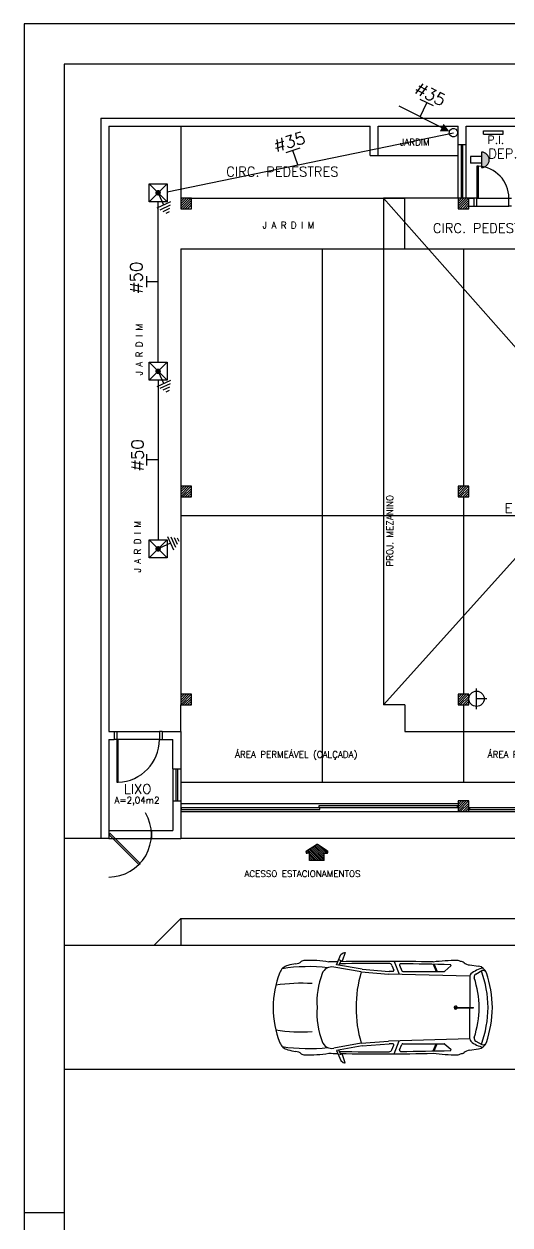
# Model space of a CAD drawing. Header units: millimetres. Extents: x 23536 to 47095, y 9984 to 20154.
# Drawn here: x 23540.79 to 23549.89, y 10057.07 to 10079.59 of the extents above; entities that cross this region are included whole.
import ezdxf
from ezdxf.enums import TextEntityAlignment as Align

# ---------------------------------------------------------------- set-up
doc = ezdxf.new("R2010")
doc.units = ezdxf.units.MM
doc.header["$LTSCALE"] = 30
doc.header["$MEASUREMENT"] = 0
doc.linetypes.add('HIDDEN', pattern=[0.375, 0.25, -0.125])
doc.linetypes.add('HIDDEN2', pattern=[0.1875, 0.125, -0.0625])
doc.layers.get('0').update_dxf_attribs({"linetype": 'CONTINUOUS'})
for name, color, linetype in [('BITOLA', 7, 'CONTINUOUS'), ('CERC02', 3, 'CONTINUOUS'), ('CONEXAO_AG_FRIA', 3, 'CONTINUOUS'), ('EXTINTOR', 10, 'CONTINUOUS'), ('LAYER8', 1, 'CONTINUOUS'), ('PARA-RAIOS', 3, 'CONTINUOUS'), ('PROJECAO', 6, 'HIDDEN2'), ('projeto', 8, 'CONTINUOUS'), ('SOMENTE_FIACAO', 3, 'CONTINUOUS')]:
    doc.layers.add(name, color=color, linetype=linetype)
doc.styles.add('ROMANS', font='romans.shx', dxfattribs={"height": 0.14})

# ---------------------------------------------------------------- blocks, each defined once
blk = doc.blocks.new('A$C0E670873')
at = {"layer": 'EXTINTOR'}
for p, q in [((-0.309, -0.754), (-0.309, -0.369)), ((-0.116, -0.561), (-0.309, -0.561))]:
    blk.add_line(p, q, dxfattribs=at)
blk.add_circle((-0.309, -0.562), 0.143, dxfattribs=at)
blk = doc.blocks.new('A$C71086F57')
at = {"layer": 'EXTINTOR'}
blk.add_hatch(color=256, dxfattribs=at).paths.add_polyline_path([(-0.162, 0.093), (-0.162, -0.195, 1)])
for p, q in [((-0.162, 0.009), (-0.37, 0.009)), ((-0.162, 0.009), (-0.37, 0.009)), ((-0.37, 0.009), (-0.37, -0.111)), ((-0.162, 0.093), (-0.162, -0.195)), ((-0.162, 0.009), (-0.162, -0.111)), ((-0.162, -0.111), (-0.37, -0.111))]:
    blk.add_line(p, q, dxfattribs=at)
blk.add_arc((-0.162, -0.051), 0.144, 270, 90, dxfattribs=at)
blk = doc.blocks.new('A$C00096FB3')
at = {"linetype": 'ByBlock'}
for p, q in [((1.189, 1.839), (1.268, 2.029)), ((1.268, 2.029), (1.309, 2.065)), ((1.346, 2.068), (1.293, 1.905)), ((1.309, 2.065), (1.335, 2.07)), ((1.335, 2.07), (1.346, 2.068)), ((1.665, 1.754), (1.189, 1.839)), ((1.27, 1.913), (1.23, 1.832)), ((1.293, 1.905), (1.243, 1.922)), ((2.225, 1.825), (2.26, 1.737)), ((2.267, 1.901), (2.361, 1.659)), ((2.369, 1.829), (2.409, 1.725)), ((2.997, 1.847), (3.056, 1.713)), ((3.017, 1.845), (3.075, 1.713)), ((3.219, 1.718), (3.33, 1.816)), ((3.679, 1.836), (3.846, 1.809)), ((1.651, 1.703), (1.135, 1.796)), ((1.651, 1.703), (2.162, 1.664)), ((1.665, 1.754), (2.175, 1.715)), ((3.686, 1.623), (2.162, 1.664)), ((2.243, 1.713), (2.175, 1.715)), ((2.427, 1.713), (3.206, 1.713)), ((3.686, 1.622), (3.686, 1.04)), ((3.796, 1.664), (3.91, 1.728)), ((3.419, 1.043), (3.755, 1.039)), ((3.419, 1.028), (3.755, 1.031)), ((3.686, 0.449), (3.686, 1.031)), ((3.755, 1.031), (3.755, 1.039)), ((1.651, 0.367), (1.135, 0.275)), ((1.665, 0.316), (1.189, 0.231)), ((1.189, 0.231), (1.268, 0.042)), ((1.27, 0.158), (1.23, 0.238)), ((1.651, 0.367), (2.162, 0.406)), ((1.665, 0.316), (2.175, 0.356)), ((3.686, 0.447), (2.162, 0.406)), ((2.243, 0.358), (2.175, 0.356)), ((2.225, 0.245), (2.26, 0.333)), ((2.267, 0.169), (2.361, 0.412)), ((2.369, 0.241), (2.409, 0.345)), ((2.427, 0.358), (3.206, 0.358)), ((2.997, 0.223), (3.056, 0.358)), ((3.017, 0.225), (3.075, 0.358)), ((3.219, 0.353), (3.33, 0.254)), ((3.679, 0.235), (3.846, 0.261)), ((3.796, 0.406), (3.91, 0.342)), ((1.293, 0.166), (1.243, 0.148)), ((1.268, 0.042), (1.309, 0.005)), ((1.346, 0.002), (1.293, 0.166)), ((1.309, 0.005), (1.335, 0)), ((1.335, 0), (1.346, 0.002))]:
    blk.add_line(p, q, dxfattribs=at)
for centre, radius, start, end in [((0.33, 1.607), 0.225, 104.0371, 157.2006), ((0.67, -1.501), 3.304, 83.8263, 98.7194), ((0.499, 1.134), 0.727, 95.9895, 107.9469), ((0.403, 2.052), 0.197, 275.9895, 308.6871), ((0.585, 1.824), 0.0955, 87.4739, 128.6871), ((0.685, -0.097), 2.018, 79.8258, 92.7114), ((2.019, -38.637), 40.539, 91.1408, 91.3819), ((2.019, -38.637), 40.5, 89.7857, 91.1003), ((2.019, -38.637), 40.539, 88.6181, 91.0712), ((2.17, 1.804), 0.059, 21.2791, 89.7857), ((2.387, 1.836), 0.0197, 89.6118, 201.2791), ((2.105, -39.824), 41.681, 88.3299, 89.6118), ((3.453, -1.618), 3.537, 90.0603, 97.4025), ((3.319, 1.825), 0.0138, 319.5223, 88.2063), ((3.453, 1.824), 0.0955, 51.3129, 92.5261), ((3.517, 1.803), 0.0955, 51.3129, 92.5261), ((3.7, 2.031), 0.197, 231.3129, 264.0105), ((3.824, 1.631), 0.18, 18.2803, 83.2196), ((1.838, 1.035), 1.838, 158.994, 180), ((2.269, 1.152), 1.449, 158.9468, 184.6441), ((1.101, 1.602), 0.197, 79.8299, 158.9468), ((3.873, 1.035), 2.321, 163.2682, 180), ((2.243, 1.731), 0.0177, 268.4926, 21.2791), ((2.427, 1.733), 0.0197, 201.2791, 270), ((3.206, 1.733), 0.0197, 270, 311.6453), ((3.745, 1.622), 0.059, 130.9804, 180), ((4.024, 1.301), 0.484, 101.1159, 130.9804), ((3.825, 1.613), 0.059, 119.294, 197.2942), ((1.822, 0.985), 2.04, 1.3982, 17.3891), ((1.86, 0.992), 2.169, 1.135, 19.702), ((3.935, 1.671), 0.0623, 15.1262, 113.3532), ((1.889, 0.989), 2.219, 1.2017, 18.3402), ((0.532, -1.813), 3.304, 86.544, 98.4137), ((1.838, 1.035), 1.838, 180, 201.006), ((2.269, 0.918), 1.449, 175.3559, 201.0532), ((3.873, 1.035), 2.321, 180, 196.7318), ((3.419, 1.035), 0.0297, 13.7603, 346.2397), ((3.419, 1.035), 0.00735, 90, 270), ((1.822, 1.085), 2.04, 342.6109, 358.6018), ((1.86, 1.078), 2.169, 340.298, 358.865), ((1.889, 1.082), 2.219, 341.6598, 358.7983), ((0.532, 3.884), 3.304, 261.5863, 273.456), ((3.825, 0.458), 0.059, 162.7058, 240.706), ((0.33, 0.464), 0.225, 202.7994, 255.9629), ((0.67, 3.571), 3.304, 261.2806, 276.1737), ((0.499, 0.937), 0.727, 252.0531, 264.0105), ((1.101, 0.468), 0.197, 201.0532, 280.1701), ((2.17, 0.267), 0.059, 270.2143, 338.7209), ((2.243, 0.34), 0.0177, 338.7209, 91.5074), ((2.387, 0.234), 0.0197, 158.7209, 270.3882), ((2.105, 41.894), 41.681, 270.3882, 271.6701), ((2.427, 0.338), 0.0197, 90, 158.7209), ((3.206, 0.338), 0.0197, 48.3547, 90), ((3.319, 0.245), 0.0138, 271.7937, 40.4777), ((3.7, 0.039), 0.197, 95.9895, 128.6871), ((3.745, 0.449), 0.059, 180, 229.0196), ((4.024, 0.769), 0.484, 229.0196, 258.8841), ((3.824, 0.44), 0.18, 276.7804, 341.7197), ((3.935, 0.4), 0.0623, 246.6468, 344.8738), ((0.403, 0.018), 0.197, 51.3129, 84.0105), ((0.585, 0.246), 0.0955, 231.3129, 272.5261), ((0.685, 2.167), 2.018, 267.2886, 280.1742), ((2.019, 40.707), 40.539, 268.6181, 268.8592), ((2.019, 40.707), 40.5, 268.8997, 270.2143), ((2.019, 40.707), 40.539, 268.9288, 271.3819), ((3.453, 3.688), 3.537, 262.5975, 269.9397), ((3.453, 0.246), 0.0955, 267.4739, 308.6871), ((3.517, 0.267), 0.0955, 267.4739, 308.6871)]:
    blk.add_arc(centre, radius, start, end, dxfattribs=at)
blk = doc.blocks.new('bitol')
for p, q in [((5.27, 10), (3.33, -0.04)), ((9.37, 10), (7.44, -0.04)), ((2.25, 3.18), (9.54, 3.18)), ((3.08, 6.89), (10.37, 6.89))]:
    blk.add_line(p, q)
at = {"style": 'ROMANS'}
blk.add_attdef('BS', (10.82, -0.01), '', height=10, dxfattribs=at)
blk = doc.blocks.new('T')
at = {"linetype": 'Continuous'}
for p, q in [((4.57, 9.5), (-4.57, 9.5)), ((0, 0), (0, 9.5))]:
    blk.add_line(p, q, dxfattribs=at)
blk = doc.blocks.new('*U146', base_point=(-2215.79, 511.27))
at = {"layer": 'SOMENTE_FIACAO', "xscale": 1.2, "yscale": 1.2, "zscale": 1.2, "rotation": 90.00000000000601}
blk.add_blockref('T', (-2215.79, 511.27), dxfattribs=at)
blk = doc.blocks.new('*U147', base_point=(7288.1, -7285))
at = {"linetype": 'Continuous'}
for p, q in [((7268.1, -7305), (7308.1, -7265)), ((7268.1, -7265), (7308.1, -7305)), ((7268.1, -7265), (7308.1, -7265)), ((7268.1, -7305), (7268.1, -7265)), ((7315.6, -7272.3), (7290.9, -7283.7)), ((7308.1, -7265), (7308.1, -7305)), ((7308.6, -7257.2), (7322.6, -7287.5)), ((7316, -7258.3), (7326.5, -7281.1)), ((7323.4, -7259.5), (7330.4, -7274.7)), ((7330.8, -7260.7), (7334.3, -7268.2)), ((7308.1, -7305), (7268.1, -7305))]:
    blk.add_line(p, q, dxfattribs=at)
at = {"linetype": 'Continuous', "const_width": 6.14}
blk.add_lwpolyline([(7285.1, -7285, 1), (7291.2, -7285, 1)], format="xyb", close=True, dxfattribs=at)
blk = doc.blocks.new('*U148', base_point=(-2215.8, 511.3))
at = {"layer": 'SOMENTE_FIACAO', "xscale": 1.2, "yscale": 1.2, "zscale": 1.2, "rotation": 90.00000000000601}
blk.add_blockref('T', (-2215.8, 511.3), dxfattribs=at)

msp = doc.modelspace()

# ---------------------------------------------------------------- hatches: boundary and pattern name
at = {"layer": 'projeto'}
h = msp.add_hatch(dxfattribs=at)
h.set_pattern_fill('ANSI31', color=256, scale=0.2, angle=-180, style=0)
h.set_pattern_definition([(135, (23591.759279, 10122.857929), (0.0176776695, 0.0176776695), [])])
h.paths.add_polyline_path([(23546.414, 10063.907), (23546.414, 10064.041), (23546.461, 10064.041, 0.414214), (23546.481, 10064.061), (23546.481, 10064.073, 0.258744), (23546.471, 10064.09), (23546.287, 10064.205, 0.286489), (23546.266, 10064.205), (23546.081, 10064.09, 0.258744), (23546.072, 10064.073), (23546.072, 10064.061, 0.414214), (23546.092, 10064.041), (23546.138, 10064.041), (23546.138, 10063.907)])

# ---------------------------------------------------------------- linework, layer by layer
at = {"layer": 'CERC02'}
for p, q in [((23601.987, 10079.586), (23540.787, 10079.586)), ((23540.787, 10079.586), (23540.787, 10035.036)), ((23540.787, 10057.311), (23541.537, 10057.311))]:
    msp.add_line(p, q, dxfattribs=at)
at = {"layer": 'EXTINTOR'}
for p, q in [((23549.4, 10077.519), (23549.4, 10077.586)), ((23549.4, 10077.586), (23549.767, 10077.586)), ((23549.4, 10077.519), (23549.767, 10077.519)), ((23549.767, 10077.519), (23549.767, 10077.586))]:
    msp.add_line(p, q, dxfattribs=at)
at = {"layer": 'LAYER8'}
for p, q in [((23601.237, 10078.836), (23541.537, 10078.836)), ((23541.537, 10078.836), (23541.537, 10035.786)), ((23565.046, 10078.836), (23541.537, 10078.836))]:
    msp.add_line(p, q, dxfattribs=at)
at = {"layer": 'PROJECAO', "color": 3, "linetype": 'HIDDEN'}
for p, q in [((23543.469, 10076.439), (23548.835, 10077.548, -17.14)), ((23543.3, 10073.254), (23543.3, 10076.254)), ((23543.3, 10072.917), (23543.3, 10069.917))]:
    msp.add_line(p, q, dxfattribs=at)
at = {"layer": 'projeto'}
for p, q in [((23542.224, 10077.822), (23562.724, 10077.822)), ((23542.224, 10077.822), (23542.224, 10064.322)), ((23542.374, 10077.672), (23543.874, 10077.672)), ((23542.374, 10077.672), (23542.374, 10066.322)), ((23543.724, 10077.672), (23543.724, 10076.322)), ((23543.874, 10077.672), (23547.274, 10077.672)), ((23547.274, 10077.122), (23547.274, 10077.672)), ((23547.424, 10077.672), (23548.924, 10077.672)), ((23547.424, 10077.122), (23547.424, 10077.672)), ((23548.924, 10077.322), (23548.924, 10077.672)), ((23549.074, 10077.672), (23551.074, 10077.672)), ((23549.074, 10077.322), (23549.074, 10077.672)), ((23549.074, 10077.322), (23548.924, 10077.322)), ((23548.924, 10076.322), (23548.924, 10077.322)), ((23548.984, 10076.322), (23548.984, 10077.322)), ((23549.014, 10076.322), (23549.014, 10077.322)), ((23549.074, 10076.322), (23549.074, 10077.322)), ((23547.274, 10077.122), (23547.424, 10077.122)), ((23547.424, 10077.122), (23548.924, 10077.122)), ((23549.304, 10076.922), (23549.274, 10076.922)), ((23549.274, 10076.922), (23549.274, 10076.322)), ((23549.304, 10076.322), (23549.304, 10076.922)), ((23543.924, 10076.322), (23543.724, 10076.322)), ((23543.724, 10076.322), (23543.724, 10076.122)), ((23543.724, 10076.303), (23543.743, 10076.322)), ((23543.724, 10076.259), (23543.787, 10076.322)), ((23543.724, 10076.215), (23543.831, 10076.322)), ((23543.724, 10076.17), (23543.875, 10076.322)), ((23543.724, 10076.126), (23543.92, 10076.322)), ((23543.874, 10076.322), (23547.924, 10076.322)), ((23543.924, 10076.122), (23543.924, 10076.322)), ((23547.524, 10076.322), (23547.524, 10066.822)), ((23548.924, 10076.322), (23547.524, 10076.322)), ((23555.924, 10066.822), (23547.524, 10076.322)), ((23547.924, 10075.372), (23547.924, 10076.322)), ((23549.074, 10076.322), (23548.924, 10076.322)), ((23549.124, 10076.322), (23548.924, 10076.322)), ((23548.924, 10076.322), (23548.924, 10076.122)), ((23548.924, 10076.303), (23548.943, 10076.322)), ((23548.924, 10076.259), (23548.987, 10076.322)), ((23548.924, 10076.215), (23549.031, 10076.322)), ((23548.924, 10076.17), (23549.075, 10076.322)), ((23548.924, 10076.126), (23549.12, 10076.322)), ((23549.124, 10076.322), (23549.224, 10076.322)), ((23549.224, 10076.322), (23549.124, 10076.322)), ((23549.124, 10076.122), (23549.124, 10076.322)), ((23549.224, 10076.172), (23549.224, 10076.322)), ((23549.274, 10076.322), (23549.224, 10076.322)), ((23549.274, 10076.322), (23549.304, 10076.322)), ((23549.274, 10076.172), (23549.274, 10076.322)), ((23549.304, 10076.322), (23549.874, 10076.322)), ((23549.874, 10076.172), (23549.874, 10076.322)), ((23549.874, 10076.322), (23549.924, 10076.322)), ((23543.724, 10076.122), (23543.924, 10076.122)), ((23543.764, 10076.122), (23543.924, 10076.282)), ((23543.808, 10076.122), (23543.924, 10076.238)), ((23543.852, 10076.122), (23543.924, 10076.194)), ((23555.924, 10076.172), (23547.524, 10066.822)), ((23548.924, 10076.122), (23549.124, 10076.122)), ((23548.964, 10076.122), (23549.124, 10076.282)), ((23549.008, 10076.122), (23549.124, 10076.238)), ((23549.052, 10076.122), (23549.124, 10076.194)), ((23549.096, 10076.122), (23549.124, 10076.149)), ((23549.124, 10076.172), (23549.224, 10076.172)), ((23549.224, 10076.172), (23549.274, 10076.172)), ((23549.274, 10076.172), (23549.874, 10076.172)), ((23549.924, 10076.172), (23549.874, 10076.172)), ((23543.724, 10075.372), (23559.524, 10075.372)), ((23543.724, 10075.372), (23543.724, 10070.922)), ((23546.374, 10075.372), (23546.374, 10065.372)), ((23549.024, 10075.372), (23549.024, 10070.922)), ((23543.924, 10070.922), (23543.724, 10070.922)), ((23543.724, 10070.922), (23543.724, 10070.722)), ((23543.724, 10070.903), (23543.743, 10070.922)), ((23543.724, 10070.859), (23543.787, 10070.922)), ((23543.724, 10070.815), (23543.831, 10070.922)), ((23543.724, 10070.77), (23543.875, 10070.922)), ((23543.724, 10070.726), (23543.92, 10070.922)), ((23543.924, 10070.722), (23543.924, 10070.922)), ((23549.124, 10070.922), (23548.924, 10070.922)), ((23548.924, 10070.922), (23548.924, 10070.722)), ((23548.924, 10070.903), (23548.943, 10070.922)), ((23548.924, 10070.859), (23548.987, 10070.922)), ((23548.924, 10070.815), (23549.031, 10070.922)), ((23548.924, 10070.77), (23549.075, 10070.922)), ((23548.924, 10070.726), (23549.12, 10070.922)), ((23549.124, 10070.722), (23549.124, 10070.922)), ((23543.724, 10070.722), (23543.724, 10067.022)), ((23543.724, 10070.722), (23543.924, 10070.722)), ((23543.764, 10070.722), (23543.924, 10070.882)), ((23543.808, 10070.722), (23543.924, 10070.838)), ((23543.852, 10070.722), (23543.924, 10070.794)), ((23543.896, 10070.722), (23543.924, 10070.749)), ((23548.924, 10070.722), (23549.124, 10070.722)), ((23548.964, 10070.722), (23549.124, 10070.882)), ((23549.008, 10070.722), (23549.124, 10070.838)), ((23549.024, 10070.722), (23549.024, 10067.022)), ((23549.052, 10070.722), (23549.124, 10070.794)), ((23549.096, 10070.722), (23549.124, 10070.749)), ((23543.724, 10070.372), (23559.524, 10070.372)), ((23543.924, 10067.022), (23543.724, 10067.022)), ((23543.724, 10067.022), (23543.724, 10066.822)), ((23543.724, 10067.003), (23543.743, 10067.022)), ((23543.724, 10066.959), (23543.787, 10067.022)), ((23543.724, 10066.915), (23543.831, 10067.022)), ((23543.724, 10066.87), (23543.875, 10067.022)), ((23543.724, 10066.826), (23543.92, 10067.022)), ((23543.764, 10066.822), (23543.924, 10066.982)), ((23543.808, 10066.822), (23543.924, 10066.938)), ((23543.852, 10066.822), (23543.924, 10066.894)), ((23543.896, 10066.822), (23543.924, 10066.849)), ((23543.924, 10066.822), (23543.924, 10067.022)), ((23549.124, 10067.022), (23548.924, 10067.022)), ((23548.924, 10067.022), (23548.924, 10066.822)), ((23548.924, 10067.003), (23548.943, 10067.022)), ((23548.924, 10066.959), (23548.987, 10067.022)), ((23548.924, 10066.915), (23549.031, 10067.022)), ((23548.924, 10066.87), (23549.075, 10067.022)), ((23548.924, 10066.826), (23549.12, 10067.022)), ((23548.964, 10066.822), (23549.124, 10066.982)), ((23549.008, 10066.822), (23549.124, 10066.938)), ((23549.052, 10066.822), (23549.124, 10066.894)), ((23549.096, 10066.822), (23549.124, 10066.849)), ((23549.124, 10066.822), (23549.124, 10067.022)), ((23543.724, 10066.322), (23543.724, 10066.822)), ((23543.724, 10066.822), (23543.924, 10066.822)), ((23547.924, 10066.822), (23547.524, 10066.822)), ((23547.924, 10066.822), (23547.924, 10066.322)), ((23548.924, 10066.822), (23549.124, 10066.822)), ((23549.024, 10066.822), (23549.024, 10065.372)), ((23542.374, 10066.322), (23542.474, 10066.322)), ((23542.374, 10066.172), (23542.374, 10064.322)), ((23542.374, 10066.172), (23542.474, 10066.172)), ((23542.474, 10066.322), (23542.474, 10066.172)), ((23542.474, 10066.322), (23542.524, 10066.322)), ((23542.524, 10066.172), (23542.474, 10066.172)), ((23542.524, 10066.322), (23543.324, 10066.322)), ((23542.524, 10066.322), (23542.524, 10066.172)), ((23542.554, 10066.172), (23542.524, 10066.172)), ((23542.524, 10066.172), (23542.524, 10065.372)), ((23543.324, 10066.172), (23542.554, 10066.172)), ((23542.554, 10065.372), (23542.554, 10066.172)), ((23543.374, 10066.322), (23543.324, 10066.322)), ((23543.324, 10066.322), (23543.324, 10066.172)), ((23543.324, 10066.172), (23543.374, 10066.172)), ((23543.374, 10066.322), (23543.724, 10066.322)), ((23543.374, 10066.322), (23543.374, 10066.172)), ((23543.374, 10066.172), (23543.574, 10066.172)), ((23543.574, 10065.622), (23543.574, 10066.172)), ((23543.724, 10066.322), (23543.724, 10065.022)), ((23547.924, 10066.322), (23559.524, 10066.322)), ((23543.574, 10065.622), (23543.574, 10064.472)), ((23543.574, 10065.622), (23543.724, 10065.622)), ((23543.574, 10065.622), (23543.574, 10065.022)), ((23543.634, 10065.622), (23543.634, 10065.022)), ((23543.664, 10065.622), (23543.664, 10065.022)), ((23543.724, 10065.622), (23543.724, 10065.022)), ((23542.524, 10065.372), (23542.554, 10065.372)), ((23543.724, 10065.372), (23559.524, 10065.372)), ((23543.774, 10065.372), (23548.874, 10065.372)), ((23549.174, 10065.372), (23554.274, 10065.372)), ((23543.574, 10065.022), (23543.724, 10065.022)), ((23543.724, 10065.022), (23543.724, 10064.322)), ((23543.724, 10064.972), (23548.924, 10064.972)), ((23543.724, 10064.822), (23559.724, 10064.822)), ((23546.334, 10064.892), (23543.734, 10064.892)), ((23543.734, 10064.892), (23543.734, 10064.862)), ((23543.734, 10064.862), (23546.334, 10064.862)), ((23548.914, 10064.932), (23546.314, 10064.932)), ((23546.314, 10064.932), (23546.314, 10064.902)), ((23546.314, 10064.902), (23548.914, 10064.902)), ((23546.334, 10064.862), (23546.334, 10064.892)), ((23548.914, 10064.902), (23548.914, 10064.932)), ((23549.124, 10065.022), (23548.924, 10065.022)), ((23548.924, 10065.022), (23548.924, 10064.822)), ((23548.924, 10065.003), (23548.943, 10065.022)), ((23548.924, 10064.959), (23548.987, 10065.022)), ((23548.924, 10064.915), (23549.031, 10065.022)), ((23548.924, 10064.87), (23549.075, 10065.022)), ((23548.924, 10064.826), (23549.12, 10065.022)), ((23548.924, 10064.822), (23549.124, 10064.822)), ((23548.964, 10064.822), (23549.124, 10064.982)), ((23549.008, 10064.822), (23549.124, 10064.938)), ((23549.052, 10064.822), (23549.124, 10064.894)), ((23549.096, 10064.822), (23549.124, 10064.849)), ((23549.124, 10064.822), (23549.124, 10065.022)), ((23551.734, 10064.892), (23549.134, 10064.892)), ((23549.134, 10064.892), (23549.134, 10064.862)), ((23549.134, 10064.862), (23551.734, 10064.862)), ((23542.374, 10064.472), (23543.174, 10064.472)), ((23542.395, 10064.418), (23542.374, 10064.397)), ((23542.374, 10064.397), (23542.94, 10063.831)), ((23542.961, 10063.852), (23542.395, 10064.418)), ((23543.175, 10064.472), (23543.174, 10064.472)), ((23543.175, 10064.472), (23543.174, 10064.322)), ((23543.175, 10064.472), (23543.574, 10064.472)), ((23542.224, 10064.322), (23541.537, 10064.322)), ((23542.374, 10064.322), (23542.224, 10064.322)), ((23542.374, 10064.322), (23543.174, 10064.322)), ((23543.174, 10064.322), (23543.724, 10064.322)), ((23560.024, 10064.322), (23543.724, 10064.322)), ((23546.081, 10064.09), (23546.266, 10064.205)), ((23546.471, 10064.09), (23546.287, 10064.205)), ((23546.072, 10064.061), (23546.072, 10064.073)), ((23546.138, 10064.041), (23546.092, 10064.041)), ((23546.138, 10063.907), (23546.138, 10064.041)), ((23546.414, 10063.907), (23546.138, 10063.907)), ((23546.414, 10063.907), (23546.414, 10064.041)), ((23546.414, 10064.041), (23546.461, 10064.041)), ((23546.481, 10064.061), (23546.481, 10064.073)), ((23542.94, 10063.831), (23542.961, 10063.852)), ((23543.724, 10062.822), (23543.224, 10062.322)), ((23543.724, 10062.822), (23559.524, 10062.822)), ((23543.724, 10062.822), (23543.724, 10062.322)), ((23541.537, 10062.322), (23562.724, 10062.322)), ((23541.537, 10059.996), (23569.724, 10059.996))]:
    msp.add_line(p, q, dxfattribs=at)
for centre, radius, start, end in [((23549.274, 10076.322), 0.6, 0, 87.134), ((23542.524, 10066.172), 0.8, 272.1491, 0), ((23542.374, 10064.397), 0.8, 270, 30.0069), ((23546.276, 10064.188), 0.02, 58.0272, 121.9728), ((23546.092, 10064.073), 0.02, 121.9728, 180), ((23546.092, 10064.061), 0.02, 180, 270), ((23546.461, 10064.061), 0.02, 270, 0), ((23546.461, 10064.073), 0.02, 0, 58.0272)]:
    msp.add_arc(centre, radius, start, end, dxfattribs=at)
at = {"layer": 'SOMENTE_FIACAO'}
msp.add_line((23547.811, 10078.051, -17.265), (23548.615, 10077.647, -17.265), dxfattribs=at)
msp.add_ellipse((23548.835, 10077.548, -17.265), major_axis=(-0.0611, -0.0496), ratio=1, start_param=3.821894, end_param=10.105079, dxfattribs=at)
msp.add_ellipse((23548.835, 10077.548, -17.265), major_axis=(-0.0611, -0.0496), ratio=1, start_param=3.821894, end_param=10.105079, dxfattribs=at)
msp.add_trace([(23548.651, 10077.717, -17.265), (23548.58, 10077.577, -17.265), (23548.756, 10077.576, -17.265)], dxfattribs=at)

# ---------------------------------------------------------------- block references
at = {"layer": 'BITOLA'}
for p, xscale, yscale, zscale, rotation, values in [((23548.055, 10078.318, -17.265), 0.02249999999699683, 0.02249999999884672, 0.02249999999943597, 333.3136267788188, {'BS': '35'}), ((23545.479, 10077.174, -7.823), 0.0225000000025014, 0.02249999999912689, 0.02249999999943775, 17.03792215749895, {'BS': '35'}), ((23543.005, 10074.498), 0.02268000000185566, 0.02268000000185566, 0.02268000000003667, 90, {'BS': '50'}), ((23543.027, 10071.169), 0.02268000000185566, 0.02268000000185566, 0.02268000000003667, 90, {'BS': '50'})]:
    msp.add_blockref('bitol', p, dxfattribs=dict(at, xscale=xscale, yscale=yscale, zscale=zscale, rotation=rotation)).add_auto_attribs(values)
at = {"layer": 'CONEXAO_AG_FRIA'}
for name, p in [('A$C71086F57', (23549.523, 10077.091)), ('A$C0E670873', (23549.577, 10067.5))]:
    msp.add_blockref(name, p, dxfattribs=at)
at = {"layer": 'PARA-RAIOS', "xscale": 0.008437500000582077, "yscale": 0.008437500000582077, "zscale": 0.008437499999160991, "rotation": 270}
for p in [(23543.3, 10076.423), (23543.3, 10073.077)]:
    msp.add_blockref('*U147', p, dxfattribs=at)
at = {"layer": 'PARA-RAIOS', "xscale": 0.008437500000582077, "yscale": 0.008437500000582077, "zscale": 0.008437499999160991}
msp.add_blockref('*U147', (23543.3, 10069.748), dxfattribs=at)
at = {"layer": 'projeto'}
msp.add_blockref('A$C00096FB3', (23545.457, 10060.114), dxfattribs=at)
at = {"layer": 'SOMENTE_FIACAO'}
for p, xscale, yscale, zscale, rotation in [((23548.213, 10077.849, -17.265), 0.02519999999651761, 0.02519999999651761, 0.02519999999850242, 244.9797707490619), ((23545.918, 10076.945, -7.823), 0.02519999999854206, 0.02519999999854206, 0.02519999999854206, 288.7040661353232)]:
    msp.add_blockref('*U146', p, dxfattribs=dict(at, xscale=xscale, yscale=yscale, zscale=zscale, rotation=rotation))
at = {"layer": 'SOMENTE_FIACAO', "xscale": 0.01889999999548309, "yscale": 0.01889999999548309, "zscale": 0.01889999999934844}
for p in [(23543.3, 10074.754), (23543.3, 10071.417)]:
    msp.add_blockref('*U148', p, dxfattribs=at)

# ---------------------------------------------------------------- texts
at = {"layer": 'CERC02', "style": 'ROMANS'}
msp.add_text('P.I.', height=0.15, dxfattribs=at).set_placement((23549.472, 10077.489), align=Align.TOP_LEFT)
at = {"layer": 'projeto', "style": 'ROMANS'}
for s, height, p in [('JARDIM', 0.12, (23547.833, 10077.431)), ('DEP.', 0.18, (23549.488, 10077.246)), ('CIRC. PEDESTRES', 0.18, (23544.576, 10076.908)), ('J A R D I M', 0.12, (23545.259, 10075.875)), ('CIRC. PEDESTRES', 0.18, (23548.449, 10075.849)), ('E S T A C I O N A M E N T O S', 0.18, (23549.795, 10070.601)), ('ÁREA PERMEÁVEL (CALÇADA)', 0.12, (23544.742, 10065.954)), ('ÁREA PERMEÁVEL (CALÇADA)', 0.12, (23549.476, 10065.954)), ('LIXO', 0.18, (23542.657, 10065.339)), ('A=2,04m2', 0.12, (23542.483, 10065.097)), ('ACESSO ESTACIONAMENTOS', 0.12, (23544.918, 10063.718))]:
    msp.add_text(s, height=height, dxfattribs=at).set_placement(p, align=Align.TOP_LEFT)
for s, p in [('J A R D I M', (23542.885, 10072.998)), ('PROJ. MEZANINO', (23547.583, 10069.415)), ('J A R D I M', (23542.854, 10069.304))]:
    msp.add_text(s, height=0.12, rotation=90, dxfattribs=at).set_placement(p, align=Align.TOP_LEFT)

doc.saveas('drawing.dxf')
